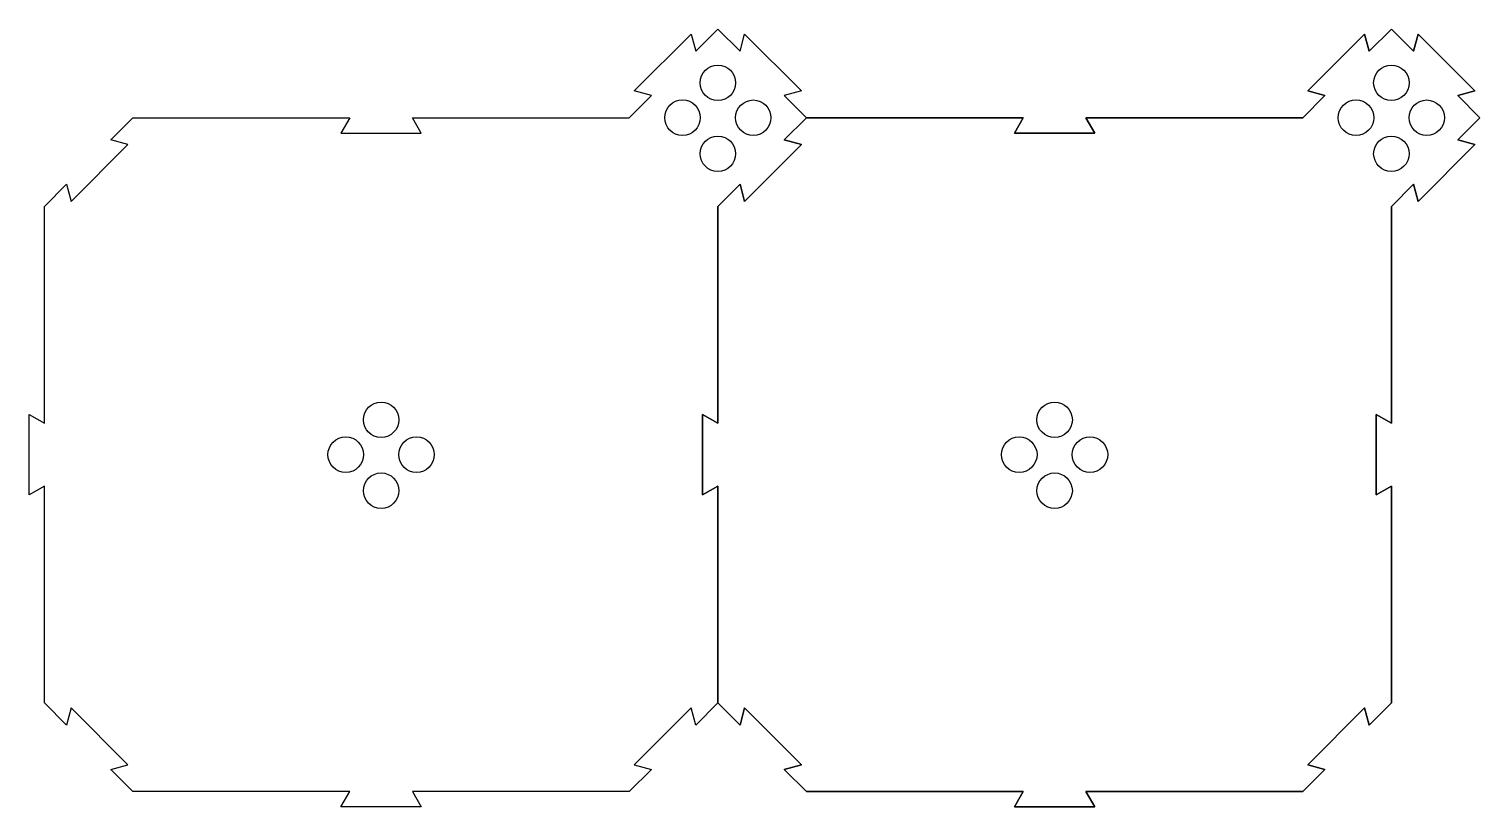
# Model space of a CAD drawing. Header units: millimetres. Extents: x -766 to -356, y 80 to 299.
import ezdxf

# ---------------------------------------------------------------- set-up
doc = ezdxf.new("R2010")
doc.units = ezdxf.units.MM
doc.layers.get('0').update_dxf_attribs({"linetype": 'CONTINUOUS'})

msp = doc.modelspace()

# ---------------------------------------------------------------- linework, layer by layer
msp.add_line((-546.19, 84.17), (-485.03, 84.17))
for points in [[(-765.52, 190.51), (-761.19, 188.01), (-761.19, 249.17), (-754.94, 255.42), (-753.65, 250.59), (-737.61, 266.63), (-742.44, 267.92), (-736.19, 274.17), (-675.03, 274.17), (-677.53, 269.84), (-654.85, 269.84), (-657.35, 274.17), (-596.19, 274.17), (-589.94, 280.42), (-594.77, 281.72), (-578.73, 297.75), (-577.44, 292.92), (-571.19, 299.17), (-564.94, 292.92), (-563.65, 297.75), (-547.61, 281.72), (-552.44, 280.42), (-546.19, 274.17), (-552.44, 267.92), (-547.61, 266.63), (-563.65, 250.59), (-564.94, 255.42), (-571.19, 249.17), (-571.19, 188.01), (-575.52, 190.51), (-575.52, 167.83), (-571.19, 170.33), (-571.19, 109.17), (-577.44, 102.92), (-578.73, 107.75), (-594.77, 91.72), (-589.94, 90.42), (-596.19, 84.17), (-657.35, 84.17), (-654.85, 79.84), (-677.53, 79.84), (-675.03, 84.17), (-736.19, 84.17), (-742.44, 90.42), (-737.61, 91.72), (-753.65, 107.75), (-754.94, 102.92), (-761.19, 109.17), (-761.19, 170.33), (-765.52, 167.83)], [(-575.52, 190.51), (-571.19, 188.01), (-571.19, 249.17), (-564.94, 255.42), (-563.65, 250.59), (-547.61, 266.63), (-552.44, 267.92), (-546.19, 274.17), (-485.03, 274.17), (-487.53, 269.84), (-464.85, 269.84), (-467.35, 274.17), (-406.19, 274.17), (-399.94, 280.42), (-404.77, 281.72), (-388.73, 297.75), (-387.44, 292.92), (-381.19, 299.17), (-374.94, 292.92), (-373.65, 297.75), (-357.61, 281.72), (-362.44, 280.42), (-356.19, 274.17), (-362.44, 267.92), (-357.61, 266.63), (-373.65, 250.59), (-374.94, 255.42), (-381.19, 249.17), (-381.19, 188.01), (-385.52, 190.51), (-385.52, 167.83), (-381.19, 170.33), (-381.19, 109.17), (-387.44, 102.92), (-388.73, 107.75), (-404.77, 91.72), (-399.94, 90.42), (-406.19, 84.17), (-467.35, 84.17), (-464.85, 79.84), (-487.53, 79.84), (-485.03, 84.17), (-546.19, 84.17), (-552.44, 90.42), (-547.61, 91.72), (-563.65, 107.75), (-564.94, 102.92), (-571.19, 109.17), (-571.19, 170.33), (-575.52, 167.83)], [(-571.19, 188.01), (-575.52, 190.51), (-575.52, 167.83), (-571.19, 170.33), (-571.19, 109.17), (-564.94, 102.92), (-563.65, 107.75), (-547.61, 91.72), (-552.44, 90.42), (-546.19, 84.17), (-485.03, 84.17), (-487.53, 79.84), (-464.85, 79.84), (-467.35, 84.17), (-406.19, 84.17), (-399.94, 90.42), (-404.77, 91.72), (-388.73, 107.75), (-387.44, 102.92), (-381.19, 109.17), (-381.19, 170.33), (-385.52, 167.83), (-385.52, 190.51), (-381.19, 188.01), (-381.19, 249.17), (-374.94, 255.42), (-373.65, 250.59), (-357.61, 266.63), (-362.44, 267.92), (-356.19, 274.17), (-362.44, 280.42), (-357.61, 281.72), (-373.65, 297.75), (-374.94, 292.92), (-381.19, 299.17), (-387.44, 292.92), (-388.73, 297.75), (-404.77, 281.72), (-399.94, 280.42), (-406.19, 274.17), (-467.35, 274.17), (-464.85, 269.84), (-487.53, 269.84), (-485.03, 274.17), (-546.19, 274.17), (-552.44, 267.92), (-547.61, 266.63), (-563.65, 250.59), (-564.94, 255.42), (-571.19, 249.17)]]:
    msp.add_lwpolyline(points, close=True)
for centre, radius in [((-571.19, 284.01), 5), ((-381.19, 284.01), 5), ((-381.19, 284.01), 5), ((-581.17, 274.17), 5.02), ((-561.21, 274.17), 5), ((-391.17, 274.17), 5.02), ((-391.17, 274.17), 5.02), ((-371.21, 274.17), 5), ((-371.21, 274.17), 5), ((-571.19, 264.01), 5), ((-381.19, 264.01), 5), ((-381.19, 264.01), 5), ((-666.19, 189.01), 5), ((-476.19, 189.01), 5), ((-476.19, 189.01), 5), ((-676.17, 179.17), 5.02), ((-656.21, 179.17), 5), ((-486.17, 179.17), 5.02), ((-486.17, 179.17), 5.02), ((-466.21, 179.17), 5), ((-466.21, 179.17), 5), ((-666.19, 169.01), 5), ((-476.19, 169.01), 5), ((-476.19, 169.01), 5)]:
    msp.add_circle(centre, radius)

doc.saveas('drawing.dxf')
